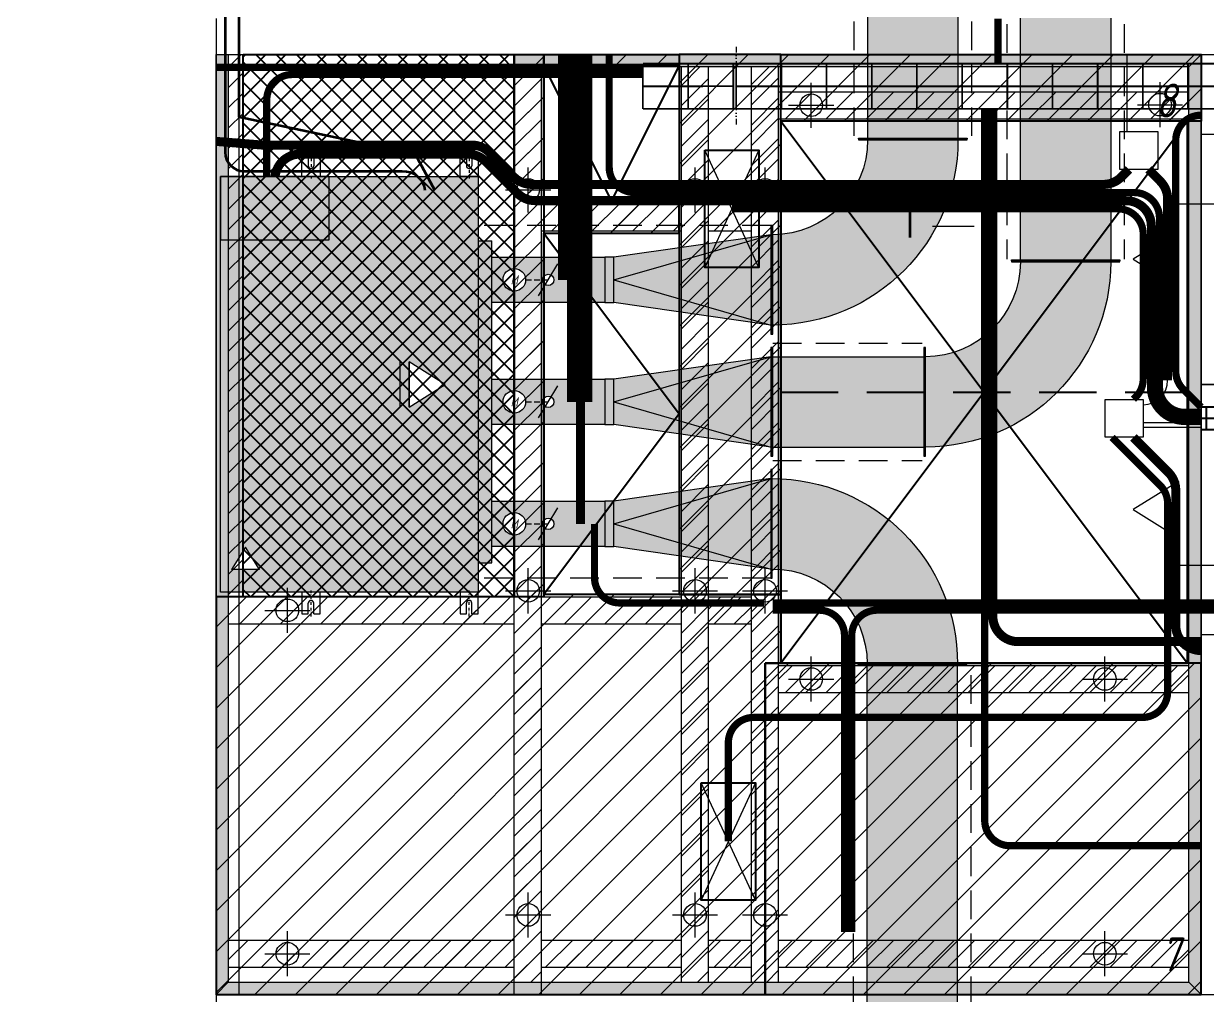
# Model space of a CAD drawing. Header units: millimetres. Extents: x -1962 to 15923, y 2405 to 25636.
# Drawn here: x 4025 to 6645, y 7588 to 9739 of the extents above; entities that cross this region are included whole.
import ezdxf
from ezdxf.enums import TextEntityAlignment as Align

# ---------------------------------------------------------------- set-up
doc = ezdxf.new("R2010")
doc.units = ezdxf.units.MM
doc.header["$PDMODE"] = 34
doc.header["$PDSIZE"] = 50
for name, pattern in [('DASH2DOT', [31.75, 12.7, -6.35, 0, -6.35, 0, -6.35]), ('DASHDOT', [25.4, 12.7, -6.35, 0, -6.35]), ('DASHED', [19.05, 12.7, -6.35])]:
    doc.linetypes.add(name, pattern=pattern)
for name, color, linetype in [('02 ЭОМ и СС', 7, 'Continuous'), ('021 ОВиК кондиционирование', 4, 'Continuous'), ('024 ОВиК переток и вытяжка', 6, 'Continuous'), ('03 Потолочные конструкции', 5, 'Continuous'), ('031 ГВЛ 1 слой', 7, 'Continuous'), ('04 Освещение', 3, 'Continuous'), ('05 Кабельные трассы', 7, 'Continuous'), ('10 Перегородки', 4, 'Continuous'), ('12 Разрезы', 7, 'Continuous')]:
    doc.layers.add(name, color=color, linetype=linetype)
doc.layers.add('04 Лючки', color=2, linetype='Continuous', lineweight=40)
doc.styles.add('ГОСТ-ISOCPEUR', font='isocpeui.ttf', dxfattribs={"width": 0.8})

# ---------------------------------------------------------------- blocks, each defined once
blk = doc.blocks.new('поворот 200х150')
at = {"color": 0}
for points in [[(50, 120), (52, 120), (52, -120), (50, -120)], [(-380, -312), (-380, -310), (-140, -310), (-140, -312)]]:
    blk.add_lwpolyline(points, close=True, dxfattribs=at)
for radius in [410, 210]:
    blk.add_arc((50, -310), radius, 90, 180, dxfattribs=at)
blk = doc.blocks.new('АП 500х200 разрез')
at = {"color": 0}
for p, q in [((-339.5, 200), (-214.5, 200)), ((-339.5, 200), (-277, 100)), ((-277, 100), (-214.5, 200)), ((-339.5, -50), (-214.5, -50)), ((-339.5, -50), (-277, -150)), ((-277, -150), (-214.5, -50))]:
    blk.add_line(p, q, dxfattribs=at)
at = {"color": 0, "flags": 128}
blk.add_lwpolyline([(-554, 0), (-554, 50), (0, 50), (0, 0)], close=True, dxfattribs=at)
blk = doc.blocks.new('Решотка приток1')
at = {"color": 0, "linetype": 'Continuous', "lineweight": -2}
for p, q in [((-125, 0), (125, 0)), ((-125, -50), (125, -50)), ((-125, -50), (0, -250)), ((0, -250), (125, -50))]:
    blk.add_line(p, q, dxfattribs=at)
at = {"color": 0}
for p, q in [((-125, 0), (125, 0)), ((-125, -50), (0, -250)), ((125, -50), (-125, -50)), ((0, -250), (125, -50))]:
    blk.add_line(p, q, dxfattribs=at)
blk = doc.blocks.new('дроссель d100')
at = {"color": 0}
for p, q in [((0, 0), (0, 100)), ((0, 100), (250, 100)), ((103.4, 14.7), (146.6, 85.3)), ((250, 100), (250, 0)), ((250, 0), (0, 0))]:
    blk.add_line(p, q, dxfattribs=at)
at = {"color": 0, "linetype": 'DASHED'}
blk.add_line((75, 50), (125, 50), dxfattribs=at)
at = {"color": 0}
for centre, radius in [((50, 50), 25), ((125, 50), 12.5)]:
    blk.add_circle(centre, radius, dxfattribs=at)
at = {"color": 0, "style": 'ГОСТ-ISOCPEUR', "width": 0.8}
blk.add_text('M', height=20, dxfattribs=at).set_placement((50, 50), align=Align.MIDDLE_CENTER)
blk = doc.blocks.new('переход d100 на 200х150')
at = {"color": 0}
for p, q in [((368, 100), (20, 50)), ((20, 0), (368, 100)), ((20, 0), (368, -100)), ((368, -100), (20, -50))]:
    blk.add_line(p, q, dxfattribs=at)
for points in [[(368, -120), (370, -120), (370, 120), (368, 120)], [(0, -50), (20, -50), (20, 50), (0, 50)]]:
    blk.add_lwpolyline(points, close=True, dxfattribs=at)

msp = doc.modelspace()

# ---------------------------------------------------------------- hatches: boundary and pattern name
at = {"layer": '021 ОВиК кондиционирование', "lineweight": -2}
for points in [[(6093.066, 9485.615), (6093.066, 10220.115), (5893.066, 10220.115), (5893.066, 9485.615)], [(6431.234, 9215.615), (6431.234, 9751.115), (6231.234, 9751.115), (6231.234, 9215.615)], [(5683.234, 9071.615, 0.41421356), (6093.234, 9481.615), (5893.234, 9481.615, -0.41421356), (5683.234, 9271.615)], [(5061.234, 8545.115), (5061.234, 9258.115), (5031.234, 9258.115), (5031.234, 8545.115)], [(6021.403, 8801.615, 0.41421356), (6431.403, 9211.615), (6231.403, 9211.615, -0.41421356), (6021.403, 9001.615)], [(6017.403, 8801.615), (6017.403, 9001.615), (5683.234, 9001.615), (5683.234, 8801.615)], [(6092.234, 8321.615, 0.41421356), (5682.234, 8731.615), (5682.234, 8531.615, -0.41421356), (5892.234, 8321.615)], [(6092.234, 7090.115), (6092.234, 8317.615), (5892.234, 8317.615), (5892.234, 7090.115)]]:
    msp.add_hatch(color=256, dxfattribs=at).paths.add_polyline_path(points)
h = msp.add_hatch(color=256, dxfattribs=at)
h.paths.add_polyline_path([(5031.234, 8480.115), (5031.234, 9400.115), (4991.234, 9400.115), (4701.426, 9400.115), (4701.426, 9259.928), (4461.234, 9259.928), (4461.234, 8480.115), (4991.234, 8480.115)])
h.paths.add_polyline_path([(4484.984, 8530.234), (4516.234, 8580.234), (4547.484, 8530.234)], flags=16)
h.paths.add_polyline_path([(4878.321, 8990.115), (4958.321, 8940.115), (4878.321, 8890.115)], flags=16)
h.paths.add_polyline_path([(4701.426, 9259.928), (4701.426, 9400.115), (4681.234, 9400.115), (4641.234, 9400.115), (4461.234, 9400.115), (4461.234, 9259.928)], flags=16)
h = msp.add_hatch(color=256, dxfattribs=at)
h.paths.add_polyline_path([(5331.234, 9121.615), (5331.234, 9171.615), (5331.234, 9221.615), (5311.234, 9221.615), (5311.234, 9121.615)])
h.paths.add_polyline_path([(5679.234, 9071.615), (5679.234, 9271.615), (5331.234, 9171.615)])
h.paths.add_polyline_path([(5331.234, 9171.615), (5679.234, 9271.615), (5331.234, 9221.615)], flags=16)
h.paths.add_polyline_path([(5679.234, 9071.615), (5331.234, 9171.615), (5331.234, 9121.615)], flags=16)
h = msp.add_hatch(color=256, dxfattribs=at)
h.paths.add_polyline_path([(5311.234, 9121.615), (5311.234, 9221.615), (5061.234, 9221.615), (5061.234, 9121.615)])
h.paths.add_polyline_path([(5173.734, 9171.615, -0.58612081), (5192.766, 9182.273, -0.260938), (5198.734, 9171.615, -0.58612081), (5179.703, 9160.957, -0.260938)])
h.paths.add_polyline_path([(5086.234, 9171.615, -1), (5136.234, 9171.615, -1)])
h.paths.add_polyline_path([(5101.151, 9156.615), (5121.318, 9156.615), (5121.318, 9186.615), (5101.151, 9186.615)], flags=9)
h = msp.add_hatch(color=256, dxfattribs=at)
h.paths.add_polyline_path([(5331.234, 8851.615), (5331.234, 8901.615), (5331.234, 8951.615), (5311.234, 8951.615), (5311.234, 8851.615)])
h.paths.add_polyline_path([(5679.234, 8801.615), (5679.234, 9001.615), (5331.234, 8901.615)])
h.paths.add_polyline_path([(5331.234, 8901.615), (5679.234, 9001.615), (5331.234, 8951.615)], flags=16)
h.paths.add_polyline_path([(5679.234, 8801.615), (5331.234, 8901.615), (5331.234, 8851.615)], flags=16)
h = msp.add_hatch(color=256, dxfattribs=at)
h.paths.add_polyline_path([(5311.234, 8851.615), (5311.234, 8951.615), (5061.234, 8951.615), (5061.234, 8851.615)])
h.paths.add_polyline_path([(5173.734, 8901.615, -0.58612081), (5192.766, 8912.273, -0.260938), (5198.734, 8901.615, -0.58612081), (5179.703, 8890.957, -0.260938)])
h.paths.add_polyline_path([(5086.234, 8901.615, -1), (5136.234, 8901.615, -1)])
h.paths.add_polyline_path([(5101.151, 8886.615), (5121.318, 8886.615), (5121.318, 8916.615), (5101.151, 8916.615)], flags=9)
h = msp.add_hatch(color=256, dxfattribs=at)
h.paths.add_polyline_path([(5330.234, 8581.615), (5330.234, 8631.615), (5330.234, 8681.615), (5310.234, 8681.615), (5310.234, 8581.615)])
h.paths.add_polyline_path([(5678.234, 8531.615), (5678.234, 8731.615), (5330.234, 8631.615)])
h.paths.add_polyline_path([(5330.234, 8631.615), (5678.234, 8731.615), (5330.234, 8681.615)], flags=16)
h.paths.add_polyline_path([(5678.234, 8531.615), (5330.234, 8631.615), (5330.234, 8581.615)], flags=16)
h = msp.add_hatch(color=256, dxfattribs=at)
h.paths.add_polyline_path([(5311.234, 8581.615), (5311.234, 8681.615), (5061.234, 8681.615), (5061.234, 8581.615)])
h.paths.add_polyline_path([(5173.734, 8631.615, -0.58612081), (5192.766, 8642.273, -0.260938), (5198.734, 8631.615, -0.58612081), (5179.703, 8620.957, -0.260938)])
h.paths.add_polyline_path([(5086.234, 8631.615, -1), (5136.234, 8631.615, -1)])
h.paths.add_polyline_path([(5101.151, 8616.615), (5121.318, 8616.615), (5121.318, 8646.615), (5101.151, 8646.615)], flags=9)
at = {"layer": '03 Потолочные конструкции', "lineweight": -2}
h = msp.add_hatch(color=9, dxfattribs=at)
h.paths.add_polyline_path([(6604.234, 9643.115), (6631.234, 9670.115), (5111.234, 9670.115), (5111.234, 9643.115)])
h.paths.add_polyline_path([(6631.234, 7590.115), (6631.234, 9670.115), (6604.234, 9643.115), (6604.234, 7617.115)])
h.paths.add_polyline_path([(6631.234, 7590.115), (6604.234, 7617.115), (4478.234, 7617.115), (4451.234, 7590.115)])
h.paths.add_polyline_path([(4478.234, 7617.115), (4478.234, 8470.115), (4451.234, 8470.115), (4451.234, 7590.115)])
h.paths.add_polyline_path([(4478.234, 8470.115), (4478.234, 9670.115), (4451.234, 9670.115), (4451.234, 8470.115)])
h = msp.add_hatch(dxfattribs=at)
h.set_pattern_fill('ANSI31', color=256, scale=10, style=0)
h.paths.add_polyline_path([(4511.234, 8470.115), (4511.234, 9670.115), (4478.234, 9670.115), (4478.234, 8470.115)])
h = msp.add_hatch(dxfattribs=at)
h.set_pattern_fill('ANSI31', color=256, scale=10, style=0)
h.paths.add_polyline_path([(5171.234, 7617.115), (5171.234, 9643.115), (5111.234, 9643.115), (5111.234, 7617.115)])
h = msp.add_hatch(dxfattribs=at)
h.set_pattern_fill('ANSI31', color=256, scale=10, style=0)
h.set_pattern_definition([(45, (10, 0), (-22.45064, 22.45064), [])])
h.paths.add_polyline_path([(5541.234, 7617.115), (5541.234, 9643.115), (5481.234, 9643.115), (5481.234, 7617.115)])
h = msp.add_hatch(dxfattribs=at)
h.set_pattern_fill('ANSI31', color=256, scale=10, style=0)
h.set_pattern_definition([(45, (-16.515, -2e-12), (-22.45064, 22.45064), [])])
h.paths.add_polyline_path([(5696.234, 7617.115), (5696.234, 9643.115), (5636.234, 9643.115), (5636.234, 7617.115)])
h = msp.add_hatch(dxfattribs=at)
h.set_pattern_fill('ANSI31', color=256, scale=10, style=0)
h.paths.add_polyline_path([(6604.234, 9528.115), (6604.234, 9588.115), (5696.234, 9588.115), (5696.234, 9528.115)])
h = msp.add_hatch(dxfattribs=at)
h.set_pattern_fill('ANSI31', color=256, scale=10, style=0)
h.paths.add_polyline_path([(5481.234, 9280.115), (5481.234, 9340.115), (5171.234, 9340.115), (5171.234, 9280.115)])
h = msp.add_hatch(dxfattribs=at)
h.set_pattern_fill('ANSI31', color=256, scale=10, style=0)
h.paths.add_polyline_path([(5636.234, 9280.115), (5636.234, 9340.115), (5541.234, 9340.115), (5541.234, 9280.115)])
h = msp.add_hatch(dxfattribs=at)
h.set_pattern_fill('ANSI31', color=256, scale=10, style=0)
h.paths.add_polyline_path([(5111.234, 8410.115), (5111.234, 8470.115), (4478.234, 8470.115), (4478.234, 8410.115)])
h = msp.add_hatch(dxfattribs=at)
h.set_pattern_fill('ANSI31', color=256, scale=10, style=0)
h.paths.add_polyline_path([(5481.234, 8410.115), (5481.234, 8470.115), (5171.234, 8470.115), (5171.234, 8410.115)])
h = msp.add_hatch(dxfattribs=at)
h.set_pattern_fill('ANSI31', color=256, scale=10, style=0)
h.set_pattern_definition([(45, (0, -870), (-22.45064, 22.45064), [])])
h.paths.add_polyline_path([(5636.234, 8410.115), (5636.234, 8470.115), (5541.234, 8470.115), (5541.234, 8410.115)])
h = msp.add_hatch(dxfattribs=at)
h.set_pattern_fill('ANSI31', color=256, scale=10, style=0)
h.set_pattern_definition([(45, (0, -1270), (-22.45064, 22.45064), [])])
h.paths.add_polyline_path([(6604.234, 8258.115), (6604.234, 8318.115), (5696.234, 8318.115), (5696.234, 8258.115)])
h = msp.add_hatch(dxfattribs=at)
h.set_pattern_fill('ANSI31', color=256, scale=10, style=0)
h.paths.add_polyline_path([(5111.234, 7650.115), (5111.234, 7710.115), (4478.234, 7710.115), (4478.234, 7650.115)])
h = msp.add_hatch(dxfattribs=at)
h.set_pattern_fill('ANSI31', color=256, scale=10, style=0)
h.paths.add_polyline_path([(5481.234, 7650.115), (5481.234, 7710.115), (5171.234, 7710.115), (5171.234, 7650.115)])
h = msp.add_hatch(dxfattribs=at)
h.set_pattern_fill('ANSI31', color=256, scale=10, style=0)
h.set_pattern_definition([(45, (0, -1630), (-22.45064, 22.45064), [])])
h.paths.add_polyline_path([(5636.234, 7650.115), (5636.234, 7710.115), (5541.234, 7710.115), (5541.234, 7650.115)])
h = msp.add_hatch(dxfattribs=at)
h.set_pattern_fill('ANSI31', color=256, scale=10, style=0)
h.set_pattern_definition([(45, (0, -1878), (-22.45064, 22.45064), [])])
h.paths.add_polyline_path([(6604.234, 7650.115), (6604.234, 7710.115), (5696.234, 7710.115), (5696.234, 7650.115)])
at = {"layer": '031 ГВЛ 1 слой'}
h = msp.add_hatch(dxfattribs=at)
h.set_pattern_fill('ANSI31', color=6, scale=20, style=0)
h.paths.add_polyline_path([(5176.234, 9670.115), (5176.234, 8470.115), (5111.234, 8470.115), (5111.234, 9670.115)])
h = msp.add_hatch(dxfattribs=at)
h.set_pattern_fill('ANSI31', color=6, scale=20, style=0)
h.paths.add_polyline_path([(5176.234, 9645.115), (5176.234, 9670.115), (5476.234, 9670.115), (5476.234, 9645.115)])
h = msp.add_hatch(dxfattribs=at)
h.set_pattern_fill('ANSI31', color=6, scale=20, style=0)
h.paths.add_polyline_path([(5476.234, 9670.115), (5476.234, 8475.115), (5701.234, 8475.115), (5701.234, 9670.115)])
h = msp.add_hatch(dxfattribs=at)
h.set_pattern_fill('ANSI31', color=6, scale=20, style=0)
h.paths.add_polyline_path([(5701.234, 9523.115), (5701.234, 9670.115), (6631.234, 9670.115), (6631.234, 9523.115)])
h = msp.add_hatch(dxfattribs=at)
h.set_pattern_fill('ANSI31', color=6, scale=20, style=0)
h.paths.add_polyline_path([(5176.234, 9345.115), (5176.234, 9275.115), (5476.234, 9275.115), (5476.234, 9345.115)])
h = msp.add_hatch(dxfattribs=at)
h.set_pattern_fill('ANSI31', color=6, scale=20, style=0)
h.paths.add_polyline_path([(5666.234, 8323.115), (5701.234, 8323.115), (5701.234, 8475.115), (5176.234, 8475.115), (5176.234, 8470.115), (4451.234, 8470.115), (4451.234, 7590.115), (5666.234, 7590.115)])
h = msp.add_hatch(dxfattribs=at)
h.set_pattern_fill('ANSI31', color=6, scale=20, style=0)
h.paths.add_polyline_path([(5666.234, 8323.115), (5666.234, 7590.115), (6631.234, 7590.115), (6631.234, 8323.115)])
at = {"layer": '04 Лючки', "ltscale": 10}
h = msp.add_hatch(dxfattribs=at)
h.set_pattern_fill('ANSI37', color=256, scale=10, style=0)
h.set_pattern_definition([(45, (60, 27260.613), (-22.45064, 22.45064), []), (135, (60, 27260.613), (-22.45064, -22.45064), [])])
h.paths.add_polyline_path([(4511.234, 9670.115), (5111.234, 9670.115), (5111.234, 8470.115), (4511.234, 8470.115)])

# ---------------------------------------------------------------- linework, layer by layer
at = {"layer": '02 ЭОМ и СС', "lineweight": -2}
msp.add_line((6466.734, 9670.115), (6466.734, 9500.115), dxfattribs=at)
at = {"layer": '02 ЭОМ и СС', "color": 1}
msp.add_line((6630.957, 8855.061), (6503.234, 8855.061), dxfattribs=at)
at = {"layer": '02 ЭОМ и СС', "color": 3}
msp.add_line((6630.957, 8845.061), (6503.234, 8845.061), dxfattribs=at)
at = {"layer": '02 ЭОМ и СС', "color": 6, "const_width": 16}
for points in [[(6181.891, 9750.115), (6181.891, 9650.115)], [(4451.234, 9642.115), (5393.664, 9642.115)]]:
    msp.add_lwpolyline(points, dxfattribs=at)
at = {"layer": '02 ЭОМ и СС', "color": 9, "const_width": 20}
for points in [[(5217.821, 9670.115), (5217.821, 9171.615)], [(5257.821, 9670.115), (5257.821, 8631.615)]]:
    msp.add_lwpolyline(points, dxfattribs=at)
at = {"layer": '02 ЭОМ и СС', "color": 7}
for points, const_width in [([(5237.821, 9670.115), (5237.821, 8901.615)], 20), ([(5275.821, 9670.115), (5275.821, 8901.615)], 16)]:
    msp.add_lwpolyline(points, dxfattribs=dict(at, const_width=const_width))
at = {"layer": '02 ЭОМ и СС', "color": 4}
for points in [[(6539.234, 8934.286, 16, 16, 0), (6539.234, 9308.934, 16, 16, 0.41421356), (6483.234, 9364.934, 16, 16, 0), (5377.234, 9364.934, 16, 16, -0.41421356), (5321.234, 9420.934, 16, 16, 0), (5321.234, 9670.115, 16, 16, 0)], [(6630.957, 8878.286, 16, 16, 0), (6595.234, 8878.286, 16, 16, -0.41421356), (6539.234, 8934.286, 16, 16, -0.41421356)]]:
    msp.add_lwpolyline(points, format="xyseb", dxfattribs=at)
at = {"layer": '02 ЭОМ и СС', "color": 7, "const_width": 16}
msp.add_lwpolyline([(4563.33, 9400.115), (4563.33, 9570.115, -0.41421356), (4619.33, 9626.115), (5393.664, 9626.115)], format="xyb", dxfattribs=at)
at = {"layer": '02 ЭОМ и СС', "color": 6, "const_width": 16}
msp.add_lwpolyline([(6631.234, 7919.115), (6208.366, 7919.115, -0.41421356), (6152.366, 7975.115), (6152.366, 9550.115)], format="xyb", dxfattribs=at)
at = {"layer": '02 ЭОМ и СС', "color": 5}
for points in [[(6631.234, 8370.866, 20, 20, 0), (6226.366, 8370.866, 20, 20, -0.41421356), (6170.366, 8426.866, 20, 20, 0), (6170.366, 9550.115, 20, 20, 0)], [(6521.234, 8934.286, 20, 20, 0), (6521.234, 9290.934, 20, 20, 0.41421356), (6465.234, 9346.934, 20, 20, 0), (5157.612, 9346.934, 20, 20, -0.19891237), (5118.014, 9363.336, 20, 20, 0), (5047.636, 9433.713, 20, 20, 0.19891237), (5008.038, 9450.115, 20, 20, 0), (4637.33, 9450.115, 20, 20, 0.38311008), (4581.653, 9400.115, 20, 20, 0.02684367)], [(6630.957, 8860.286, 20, 20, 0), (6595.234, 8860.286, 20, 20, -0.41421356), (6521.234, 8934.286, 20, 20, -0.41421356)]]:
    msp.add_lwpolyline(points, format="xyseb", dxfattribs=at)
at = {"layer": '02 ЭОМ и СС', "color": 3}
msp.add_lwpolyline([(6631.234, 9536.115, 16, 16, 0.41421356), (6575.234, 9480.115, 16, 16, 0), (6575.234, 8969.311, 16, 16, 0.19891237), (6591.636, 8929.713, 16, 16, 0), (6631.234, 8890.115, 16, 16, 0)], format="xyseb", dxfattribs=at)
at = {"layer": '02 ЭОМ и СС', "color": 1}
for points in [[(4451.234, 9478.115, 20, 20, 0), (4550.162, 9470.29, 20, 20, 0.0197375), (4554.578, 9470.115, 20, 20, 0), (5016.323, 9470.115, 20, 20, -0.19891237), (5055.921, 9453.713, 20, 20, 0), (5110.298, 9399.336, 20, 20, 0.19891237), (5149.896, 9382.934, 20, 20, 0), (6415.217, 9382.934, 20, 20, 0.19891237), (6454.815, 9399.336, 20, 20, 0), (6471.594, 9416.115, 20, 20, 0)], [(6514.875, 9416.115, 20, 20, 0), (6540.832, 9390.158, 20, 20, -0.19891237), (6557.234, 9350.56, 20, 20, 0), (6557.234, 8949.194, 20, 20, 0)], [(6481.452, 8823.115, 20, 20, 0), (6558.832, 8745.735, 20, 20, -0.19891237), (6575.234, 8706.137, 20, 20, 0), (6575.234, 8407.115, 20, 20, 0)], [(6575.234, 8407.115, 20, 20, 0.41421356), (6631.234, 8351.115, 20, 20, 0), (6631.234, 8351.115, 20, 20, 0)]]:
    msp.add_lwpolyline(points, format="xyseb", dxfattribs=at)
at = {"layer": '02 ЭОМ и СС', "lineweight": -2}
for points in [[(6451.234, 9416.115), (6451.234, 9500.115), (6535.234, 9500.115), (6535.234, 9416.115)], [(6419.234, 8823.115), (6419.234, 8907.115), (6503.234, 8907.115), (6503.234, 8823.115)]]:
    msp.add_lwpolyline(points, close=True, dxfattribs=at)
at = {"layer": '02 ЭОМ и СС', "color": 3, "const_width": 16}
for points in [[(6481.452, 8907.115), (6486.832, 8912.495, 0.19891237), (6503.234, 8952.093), (6503.234, 9272.934, 0.41421356), (6447.234, 9328.934), (5592.749, 9328.934)], [(5584.938, 7928.651), (5584.938, 8147.115, -0.41421356), (5640.938, 8203.115), (6501.234, 8203.115, 0.41421356), (6557.234, 8259.115), (6557.234, 8676.949, 0.19891237), (6540.832, 8716.547), (6434.264, 8823.115)]]:
    msp.add_lwpolyline(points, format="xyb", dxfattribs=at)
at = {"layer": '02 ЭОМ и СС', "color": 1, "const_width": 16}
for points in [[(5664.108, 8456.485), (5344.718, 8456.485, -0.41421356), (5288.718, 8512.485), (5288.718, 8631.615)], [(5682.822, 8440.485), (5786.076, 8440.485, -0.41421356), (5842.076, 8384.485), (5842.076, 7728.03)], [(7740.734, 8440.485), (5914.076, 8440.485, 0.41421356), (5858.076, 8384.485), (5858.076, 7728.03)]]:
    msp.add_lwpolyline(points, format="xyb", dxfattribs=at)
msp.add_lwpolyline([(5682.822, 8456.485), (6982.4, 8456.485)], dxfattribs=at)
at = {"layer": '02 ЭОМ и СС', "color": 1}
msp.add_arc((6503.234, 8949.194), 54, 270, 0, dxfattribs=at)
at = {"layer": '021 ОВиК кондиционирование', "color": 7, "linetype": 'DASHED', "ltscale": 5}
for p, q in [((5863.066, 10220.115), (5863.066, 9490.123)), ((6123.066, 10220.115), (6123.066, 9490.123)), ((6201.234, 9737.301), (6201.234, 9217.421)), ((6461.234, 9737.301), (6461.234, 9217.421)), ((5679.234, 9291.615), (5031.234, 9291.615)), ((5683.234, 9031.615), (6014.29, 9031.615)), ((5683.234, 8771.615), (6014.29, 8771.615)), ((5679.234, 8511.615), (5031.234, 8511.615)), ((5862.234, 7090.115), (5862.234, 8313.926)), ((6122.234, 7090.115), (6122.234, 8313.926))]:
    msp.add_line(p, q, dxfattribs=at)
at = {"layer": '021 ОВиК кондиционирование', "color": 7}
for p, q in [((5893.066, 10220.115), (5893.066, 9485.615)), ((6093.066, 10220.115), (6093.066, 9485.615)), ((6231.234, 9751.115), (6231.234, 9215.615)), ((6431.234, 9751.115), (6431.234, 9215.615)), ((5683.234, 9001.615), (6017.403, 9001.615)), ((5683.234, 8801.615), (6017.403, 8801.615)), ((4516.234, 8580.234), (4484.984, 8530.234)), ((4547.484, 8530.234), (4516.234, 8580.234)), ((4547.484, 8530.234), (4484.984, 8530.234)), ((5892.234, 7090.115), (5892.234, 8317.615)), ((6092.234, 7090.115), (6092.234, 8317.615))]:
    msp.add_line(p, q, dxfattribs=at)
at = {"layer": '021 ОВиК кондиционирование', "color": 7, "lineweight": -2}
for p, q in [((4641.234, 9400.115), (4641.234, 9448.115)), ((4641.234, 9448.115), (4655.234, 9448.115)), ((4655.234, 9448.115), (4655.234, 9424.115)), ((4667.234, 9448.115), (4667.234, 9424.115)), ((4667.234, 9448.115), (4681.234, 9448.115)), ((4681.234, 9448.115), (4681.234, 9400.115)), ((4991.234, 9400.115), (4991.234, 9448.115)), ((4991.234, 9448.115), (5005.234, 9448.115)), ((5005.234, 9448.115), (5005.234, 9424.115)), ((5017.234, 9448.115), (5017.234, 9424.115)), ((5017.234, 9448.115), (5031.234, 9448.115)), ((5031.234, 9448.115), (5031.234, 9400.115)), ((4681.234, 9400.115), (4641.234, 9400.115)), ((5031.234, 9400.115), (4991.234, 9400.115)), ((5031.234, 9258.115), (5061.234, 9258.115)), ((5061.234, 8545.115), (5061.234, 9258.115)), ((5031.234, 8545.115), (5061.234, 8545.115)), ((4641.234, 8480.115), (4641.234, 8432.115)), ((4681.234, 8480.115), (4641.234, 8480.115)), ((4681.234, 8432.115), (4681.234, 8480.115)), ((4991.234, 8480.115), (4991.234, 8432.115)), ((5031.234, 8480.115), (4991.234, 8480.115)), ((5031.234, 8432.115), (5031.234, 8480.115)), ((4655.234, 8432.115), (4655.234, 8456.115)), ((4667.234, 8432.115), (4667.234, 8456.115)), ((5005.234, 8432.115), (5005.234, 8456.115)), ((5017.234, 8432.115), (5017.234, 8456.115)), ((4641.234, 8432.115), (4655.234, 8432.115)), ((4667.234, 8432.115), (4681.234, 8432.115)), ((4991.234, 8432.115), (5005.234, 8432.115)), ((5017.234, 8432.115), (5031.234, 8432.115))]:
    msp.add_line(p, q, dxfattribs=at)
at = {"layer": '021 ОВиК кондиционирование', "color": 7, "linetype": 'DASHDOT', "lineweight": -2, "ltscale": 0.5}
for p, q in [((4661.234, 9453.347), (4661.234, 9393.261)), ((5011.234, 9453.347), (5011.234, 9393.261)), ((4661.234, 8426.883), (4661.234, 8486.969)), ((5011.234, 8426.883), (5011.234, 8486.969))]:
    msp.add_line(p, q, dxfattribs=at)
at = {"layer": '021 ОВиК кондиционирование', "color": 5, "lineweight": 70}
msp.add_lwpolyline([(4935.571, 9370.115), (4892.165, 9448.811), (4502.16, 9531.578), (4501.234, 13552.324), (4025.255, 14281.232)], dxfattribs=at)
at = {"layer": '021 ОВиК кондиционирование', "color": 1, "lineweight": 70}
msp.add_lwpolyline([(4471.234, 13527.879), (4471.234, 13085.42), (4471.234, 9454.115, 0.41421356), (4513.234, 9412.115), (4862.969, 9412.115, -0.39711979), (4913.355, 9370.115, -0.41421356)], format="xyb", dxfattribs=at)
at = {"layer": '021 ОВиК кондиционирование', "color": 7}
for points in [[(5873.234, 9483.615), (5873.234, 9485.615), (6113.234, 9485.615), (6113.234, 9483.615)], [(4461.234, 9400.115), (4461.234, 9259.928), (4701.426, 9259.928), (4701.426, 9400.115)], [(6211.403, 9213.615), (6211.403, 9215.615), (6451.403, 9215.615), (6451.403, 9213.615)], [(5681.234, 8781.615), (5683.234, 8781.615), (5683.234, 9021.615), (5681.234, 9021.615)], [(6017.403, 8781.615), (6019.403, 8781.615), (6019.403, 9021.615), (6017.403, 9021.615)], [(5872.234, 8317.615), (5872.234, 8319.615), (6112.234, 8319.615), (6112.234, 8317.615)]]:
    msp.add_lwpolyline(points, close=True, dxfattribs=at)
at = {"layer": '021 ОВиК кондиционирование', "color": 7, "lineweight": -2}
msp.add_lwpolyline([(4461.234, 8480.115), (4461.234, 9400.115), (5031.234, 9400.115), (5031.234, 8480.115)], close=True, dxfattribs=at)
for centre, start, end in [((4661.234, 9424.115), 180, 0), ((5011.234, 9424.115), 180, 0), ((4661.234, 8456.115), 0, 180), ((5011.234, 8456.115), 0, 180)]:
    msp.add_arc(centre, 6, start, end, dxfattribs=at)
at = {"layer": '03 Потолочные конструкции', "lineweight": -2}
for p, q in [((4451.234, 8470.115), (4451.234, 9670.115)), ((4451.234, 9670.115), (4511.234, 9670.115)), ((4511.234, 8470.115), (4511.234, 9670.115)), ((6631.234, 9670.115), (5111.234, 9670.115)), ((5111.234, 9643.115), (5111.234, 9670.115)), ((5111.234, 7590.115), (5111.234, 9670.115)), ((6604.234, 9643.115), (6631.234, 9670.115)), ((6631.234, 7590.115), (6631.234, 9670.115)), ((6604.234, 9643.115), (5111.234, 9643.115)), ((5171.234, 7590.115), (5171.234, 9643.115)), ((5481.234, 7617.115), (5481.234, 9643.115)), ((5541.234, 7617.115), (5541.234, 9643.115)), ((5636.234, 7617.115), (5636.234, 9643.115)), ((5696.234, 7617.115), (5696.234, 9643.115)), ((6604.234, 7617.115), (6604.234, 9643.115)), ((5696.234, 9588.115), (6604.234, 9588.115)), ((5696.234, 9528.115), (6604.234, 9528.115)), ((5171.234, 9340.115), (5481.234, 9340.115)), ((5541.234, 9340.115), (5636.234, 9340.115)), ((5171.234, 9280.115), (5481.234, 9280.115)), ((5541.234, 9280.115), (5636.234, 9280.115)), ((4478.234, 8470.115), (5111.234, 8470.115)), ((5171.234, 8470.115), (5481.234, 8470.115)), ((5541.234, 8470.115), (5636.234, 8470.115)), ((4478.234, 8410.115), (5111.234, 8410.115)), ((5171.234, 8410.115), (5481.234, 8410.115)), ((5541.234, 8410.115), (5636.234, 8410.115)), ((5696.234, 8318.115), (6604.234, 8318.115)), ((5696.234, 8258.115), (6604.234, 8258.115)), ((4478.234, 7710.115), (5111.234, 7710.115)), ((5171.234, 7710.115), (5481.234, 7710.115)), ((5541.234, 7710.115), (5636.234, 7710.115)), ((5696.234, 7710.115), (6604.234, 7710.115)), ((4478.234, 7650.115), (5111.234, 7650.115)), ((5171.234, 7650.115), (5481.234, 7650.115)), ((5541.234, 7650.115), (5636.234, 7650.115)), ((5696.234, 7650.115), (6604.234, 7650.115)), ((4478.234, 7617.115), (4451.234, 7590.115)), ((4478.234, 7617.115), (6604.234, 7617.115)), ((6604.234, 7617.115), (6631.234, 7590.115)), ((4451.234, 7590.115), (6631.234, 7590.115))]:
    msp.add_line(p, q, dxfattribs=at)
at = {"layer": '03 Потолочные конструкции', "lineweight": -2, "flags": 128}
for points in [[(4478.234, 9670.115), (4478.234, 7617.115)], [(4451.234, 8470.115), (4451.234, 7590.115)]]:
    msp.add_lwpolyline(points, dxfattribs=at)
at = {"layer": '03 Потолочные конструкции', "ltscale": 10}
for p in [(5768.099, 9558.115), (6540.515, 9559.422), (5141.992, 9370.577), (5511.234, 9370.577), (5666.234, 9370.577), (5141.992, 8483.309), (5511.234, 8483.309), (5666.234, 8483.309), (4608.903, 8440.115), (5768.099, 8288.115), (6418.099, 8288.115), (5141.992, 7765.905), (5511.234, 7765.905), (5666.234, 7765.905), (4608.903, 7680.115), (6418.099, 7680.115)]:
    msp.add_point(p, dxfattribs=at)
at = {"layer": '031 ГВЛ 1 слой', "color": 6, "lineweight": 40}
for points in [[(5176.234, 9670.115), (5176.234, 8470.115), (5111.234, 8470.115), (5111.234, 9670.115)], [(5176.234, 9645.115), (5176.234, 9670.115), (5476.234, 9670.115), (5476.234, 9645.115)], [(5476.234, 9670.115), (5476.234, 8475.115), (5701.234, 8475.115), (5701.234, 9670.115)], [(5701.234, 9523.115), (5701.234, 9670.115), (6631.234, 9670.115), (6631.234, 9523.115)], [(5176.234, 9345.115), (5176.234, 9275.115), (5476.234, 9275.115), (5476.234, 9345.115)], [(5666.234, 8323.115), (5701.234, 8323.115), (5701.234, 8475.115), (5176.234, 8475.115), (5176.234, 8470.115), (4451.234, 8470.115), (4451.234, 7590.115), (5666.234, 7590.115)], [(5666.234, 8323.115), (5666.234, 7590.115), (6631.234, 7590.115), (6631.234, 8323.115)]]:
    msp.add_lwpolyline(points, close=True, dxfattribs=at)
at = {"layer": '04 Лючки'}
for p, q in [((5701.234, 9523.115), (6601.234, 8323.115)), ((6601.234, 9523.115), (5701.234, 8323.115))]:
    msp.add_line(p, q, dxfattribs=at)
at = {"layer": '04 Лючки', "color": 2, "linetype": 'DASHED', "ltscale": 10}
msp.add_line((5701.234, 8923.115), (6601.234, 8923.115), dxfattribs=at)
at = {"layer": '04 Лючки'}
for points in [[(4511.234, 9670.115), (5111.234, 9670.115), (5111.234, 8470.115), (4511.234, 8470.115)], [(5176.234, 9345.115), (5176.234, 9645.115), (5476.234, 9645.115), (5476.234, 9345.115)], [(5701.234, 9523.115), (5701.234, 8323.115), (6601.234, 8323.115), (6601.234, 9523.115)], [(5176.234, 9275.115), (5476.234, 9275.115), (5476.234, 8475.115), (5176.234, 8475.115)]]:
    msp.add_lwpolyline(points, close=True, dxfattribs=at)
at = {"layer": '04 Лючки', "color": 2}
for points in [[(5176.234, 9645.115), (5326.234, 9345.115), (5476.234, 9645.115)], [(5176.234, 9275.115), (5476.234, 8875.115), (5176.234, 8475.115)]]:
    msp.add_lwpolyline(points, dxfattribs=at)
at = {"layer": '04 Освещение'}
for p, q in [((5652.749, 9198.934), (5532.749, 9458.934)), ((5652.749, 9458.934), (5532.749, 9198.934)), ((5644.938, 7798.651), (5524.938, 8058.651)), ((5644.938, 8058.651), (5524.938, 7798.651))]:
    msp.add_line(p, q, dxfattribs=at)
at = {"layer": '04 Освещение', "lineweight": 40}
for points in [[(5532.749, 9458.934), (5652.749, 9458.934), (5652.749, 9198.934), (5532.749, 9198.934)], [(5524.938, 8058.651), (5644.938, 8058.651), (5644.938, 7798.651), (5524.938, 7798.651)]]:
    msp.add_lwpolyline(points, close=True, dxfattribs=at)
at = {"layer": '05 Кабельные трассы', "linetype": 'DASH2DOT'}
msp.add_line((5602.366, 9687.615), (5602.366, 9512.615), dxfattribs=at)
at = {"layer": '05 Кабельные трассы'}
for points in [[(8400.103, 9650.115, 4, 4, 0), (5395.821, 9650.115, 4, 4, 0)], [(8400.103, 9600.115, 4, 4, 0), (5602.366, 9600.115, 4, 4, 0)], [(8400.103, 9550.115, 4, 4, 0), (5395.821, 9550.115, 4, 4, 0)]]:
    msp.add_lwpolyline(points, format="xyseb", dxfattribs=at)
at = {"layer": '05 Кабельные трассы', "const_width": 4}
for points in [[(5395.821, 9650.115), (5395.821, 9550.115)], [(5495.821, 9650.115), (5495.821, 9550.115)], [(5595.967, 9550.194), (5595.967, 9650.194)], [(5602.366, 9650.115), (5602.366, 9550.115)], [(5702.366, 9650.115), (5702.366, 9550.115)], [(5802.366, 9650.115), (5802.366, 9550.115)], [(5902.366, 9650.115), (5902.366, 9550.115)], [(6002.366, 9650.115), (6002.366, 9550.115)], [(6102.366, 9650.115), (6102.366, 9550.115)], [(6202.366, 9650.115), (6202.366, 9550.115)], [(6302.366, 9650.115), (6302.366, 9550.115)], [(6402.366, 9650.115), (6402.366, 9550.115)], [(6502.366, 9650.115), (6502.366, 9550.115)], [(6602.366, 9650.115), (6602.366, 9550.115)], [(5595.967, 9600.194), (5395.821, 9600.115)], [(6631.234, 8890.115), (7613.734, 8890.115)], [(6643.024, 8890.115), (6643.024, 8840.115)], [(6631.234, 8865.115), (7613.734, 8865.115)], [(6631.234, 8840.115), (7613.734, 8840.115)]]:
    msp.add_lwpolyline(points, dxfattribs=at)
at = {"layer": '10 Перегородки'}
for p, q in [((4451.234, 9750.115), (4451.234, 9670.115)), ((4451.234, 9670.115), (8871.234, 9670.115)), ((6631.234, 9670.115), (6631.234, 7590.115)), ((6581.234, 9340.115), (6791.234, 9340.115)), ((6581.234, 8540.115), (6791.234, 8540.115)), ((4451.234, 7590.115), (7901.234, 7590.115)), ((4451.234, 7590.115), (4451.234, 7510.115))]:
    msp.add_line(p, q, dxfattribs=at)
at = {"layer": '10 Перегородки', "color": 3, "linetype": 'Continuous', "ltscale": 10}
for p, q in [((4451.234, 9670.115), (4451.234, 7590.115)), ((4501.234, 9670.115), (4501.234, 7590.115))]:
    msp.add_line(p, q, dxfattribs=at)
at = {"layer": '12 Разрезы', "lineweight": 100}
msp.add_line((5986.647, 9366.642), (5986.647, 9265.074), dxfattribs=at)
at = {"layer": '12 Разрезы'}
msp.add_line((6036.647, 9290.237), (6128.725, 9290.237), dxfattribs=at)
msp.add_solid([(6036.647, 9281.904), (5986.647, 9290.237), (6036.647, 9298.571)], dxfattribs=at)

# ---------------------------------------------------------------- block references
at = {"layer": '021 ОВиК кондиционирование', "color": 7, "xscale": -1, "rotation": 270}
for p in [(5993.234, 9431.615), (6331.403, 9161.615)]:
    msp.add_blockref('поворот 200х150', p, dxfattribs=at)
at = {"layer": '021 ОВиК кондиционирование', "color": 7}
for name, p in [('переход d100 на 200х150', (5311.234, 9171.615)), ('дроссель d100', (5061.234, 9121.615)), ('переход d100 на 200х150', (5311.234, 8901.615)), ('дроссель d100', (5061.234, 8851.615)), ('переход d100 на 200х150', (5311.234, 8631.615)), ('дроссель d100', (5061.234, 8581.615))]:
    msp.add_blockref(name, p, dxfattribs=at)
at = {"layer": '021 ОВиК кондиционирование', "color": 7, "linetype": 'Continuous', "lineweight": -2, "xscale": 0.4, "yscale": 0.4, "zscale": 0.4, "rotation": 89.99999999999999}
msp.add_blockref('Решотка приток1', (4858.321, 8940.115), dxfattribs=at)
at = {"layer": '021 ОВиК кондиционирование', "color": 7, "xscale": -1}
msp.add_blockref('поворот 200х150', (5732.234, 8631.615), dxfattribs=at)
at = {"layer": '024 ОВиК переток и вытяжка', "color": 7, "rotation": 270}
for p in [(6631.234, 8940.115), (6631.234, 8386.115)]:
    msp.add_blockref('АП 500х200 разрез', p, dxfattribs=at)

# ---------------------------------------------------------------- texts
at = {"layer": '10 Перегородки', "style": 'ГОСТ-ISOCPEUR', "width": 0.8}
for s, p in [('8', (6553.928, 9568.601)), ('7', (6563.928, 7678.601))]:
    msp.add_text(s, height=75, dxfattribs=at).set_placement(p, align=Align.MIDDLE)

doc.saveas('drawing.dxf')
